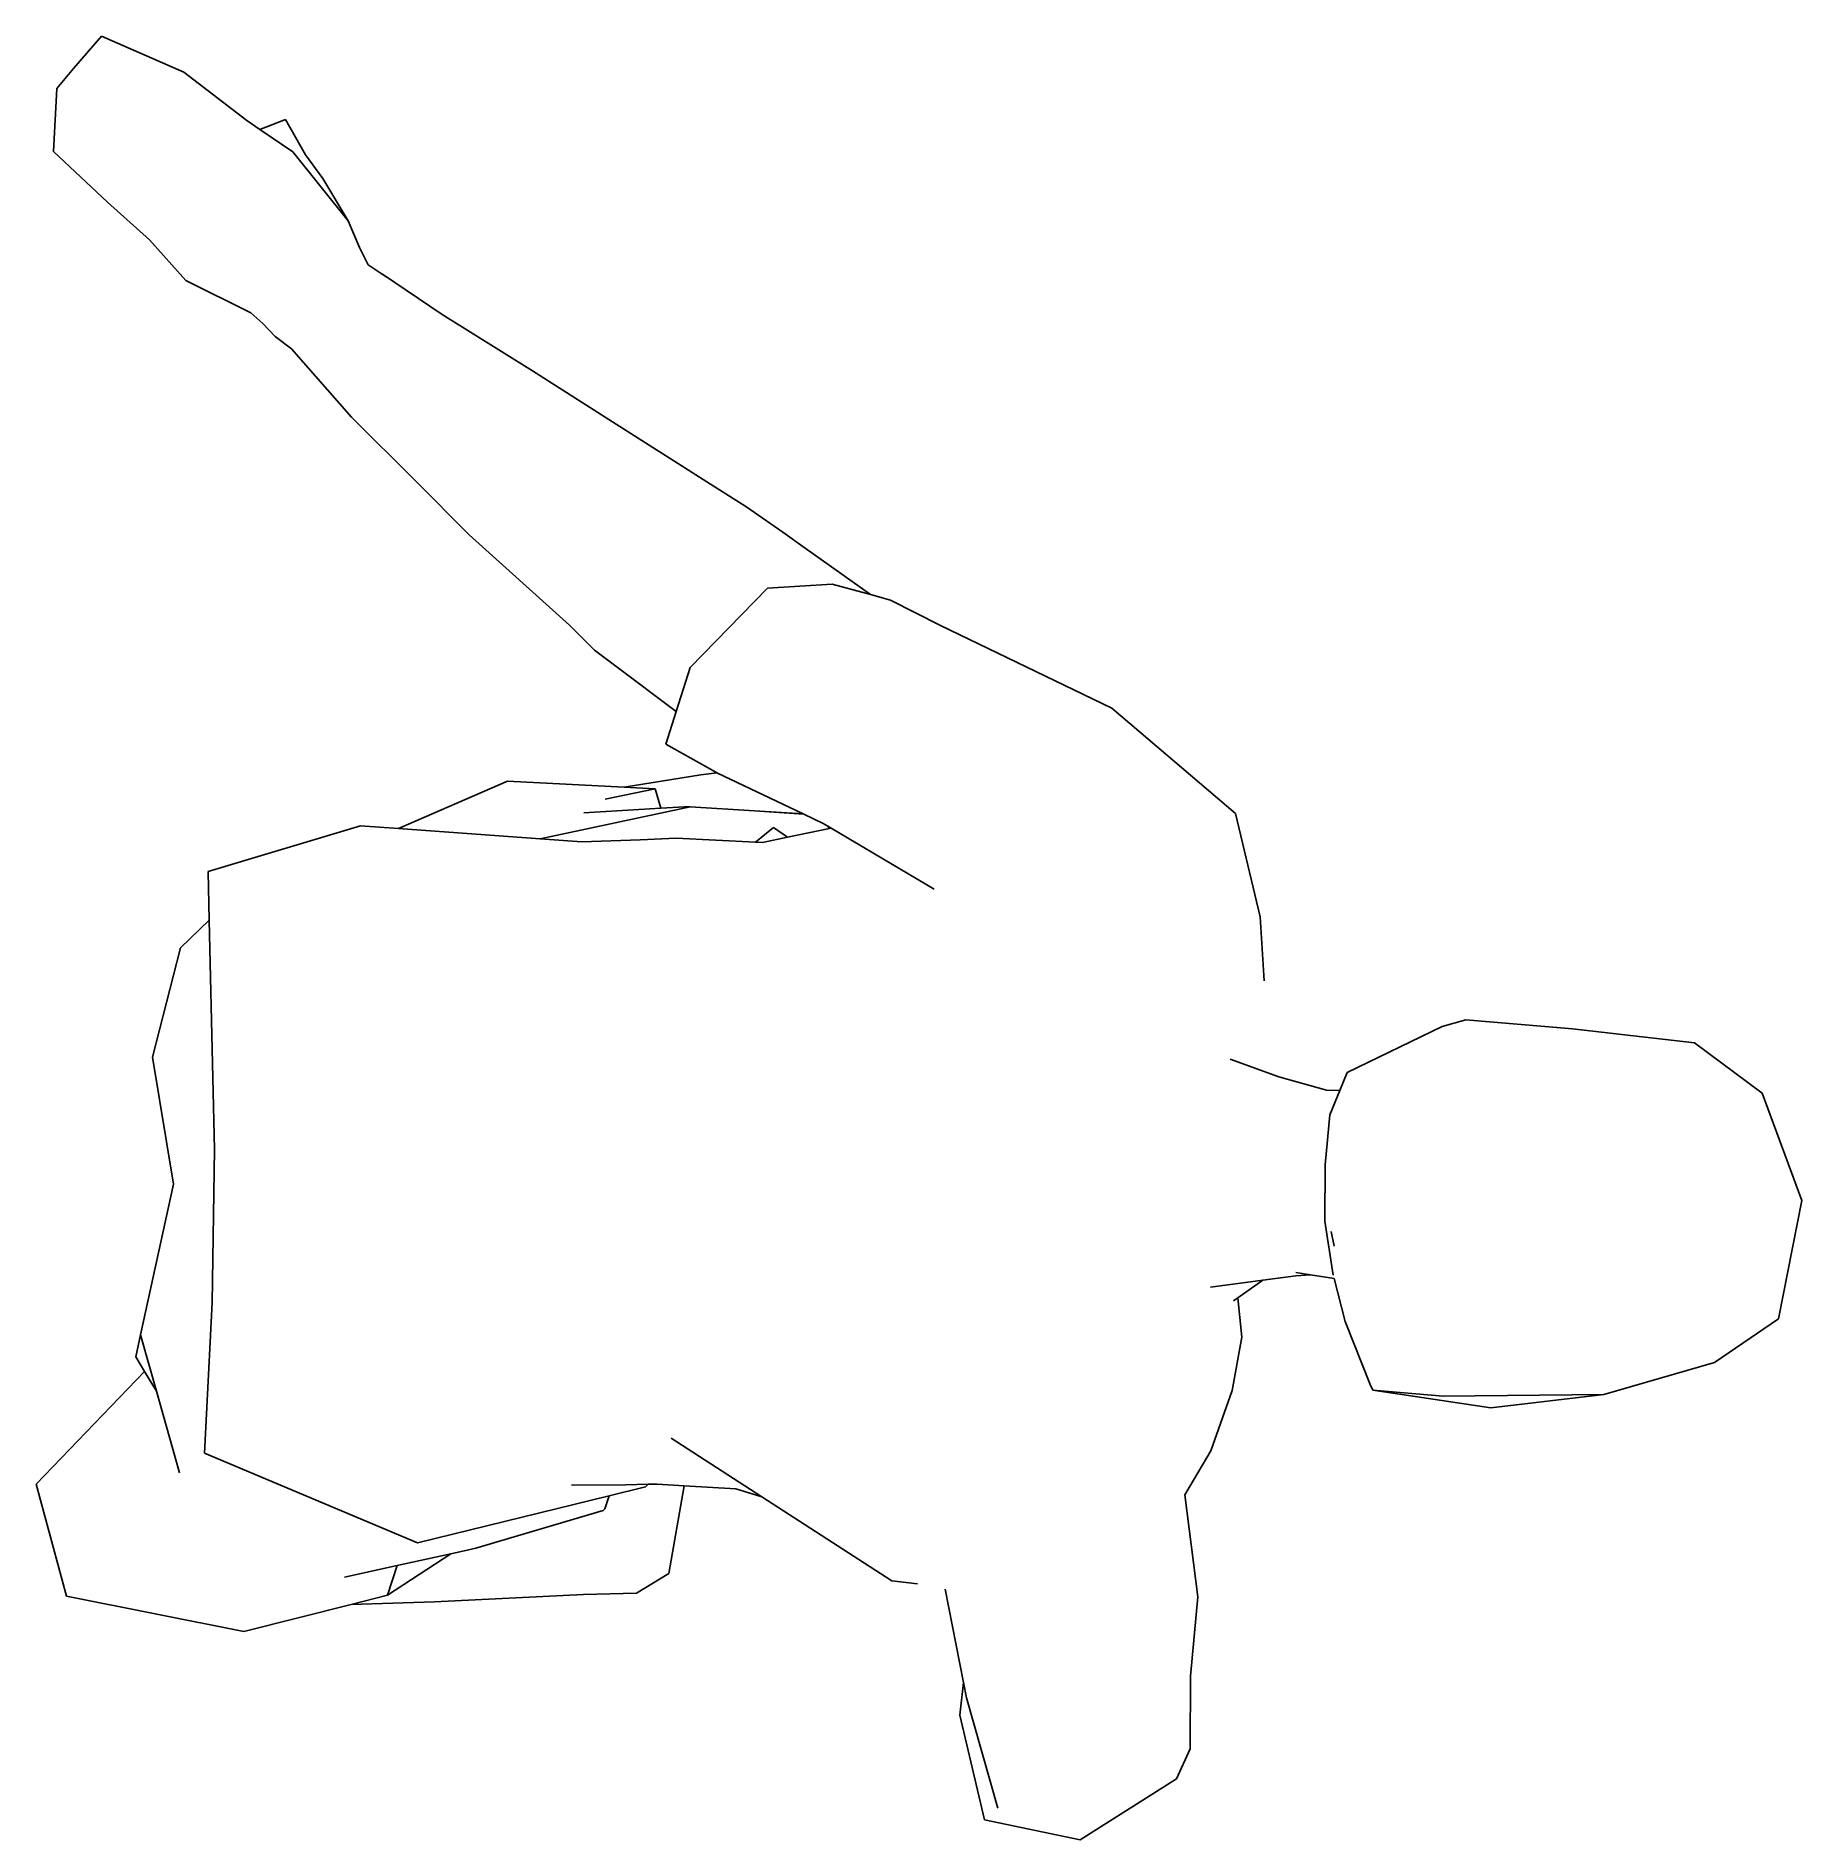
# Model space of a CAD drawing. Extents: x 0 to 0.559, y -0.113 to 0.459.
import ezdxf

# ---------------------------------------------------------------- set-up
doc = ezdxf.new("R2010")
doc.units = 0
doc.header["$MEASUREMENT"] = 0

msp = doc.modelspace()

# ---------------------------------------------------------------- linework, layer by layer
for p, q in [((0.01188, 0.44859), (0.02068, 0.45888)), ((0.04679, 0.44746), (0.02068, 0.45888)), ((0.01188, 0.44859), (0.00654, 0.44223)), ((0.06675, 0.43208), (0.04679, 0.44746)), ((0.00654, 0.44223), (0.0055, 0.42228)), ((0.07086, 0.4293), (0.06675, 0.43208)), ((0.07897, 0.43248), (0.07086, 0.4293)), ((0.08131, 0.42225), (0.07086, 0.4293)), ((0.07897, 0.43248), (0.08531, 0.42127)), ((0.02261, 0.40628), (0.0055, 0.42228)), ((0.09888, 0.40032), (0.08131, 0.42225)), ((0.09079, 0.41378), (0.08531, 0.42127)), ((0.09079, 0.41378), (0.09888, 0.40032)), ((0.03593, 0.39435), (0.02261, 0.40628)), ((0.09888, 0.40032), (0.10239, 0.39188)), ((0.04739, 0.38142), (0.03593, 0.39435)), ((0.10514, 0.38642), (0.10239, 0.39188)), ((0.11089, 0.38259), (0.10514, 0.38642)), ((0.12867, 0.37064), (0.10969, 0.38339)), ((0.06797, 0.37115), (0.04739, 0.38142)), ((0.07179, 0.36776), (0.06797, 0.37115)), ((0.0757, 0.36366), (0.07179, 0.36776)), ((0.12867, 0.37064), (0.1572, 0.3528)), ((0.08088, 0.35979), (0.0757, 0.36366)), ((0.09986, 0.33815), (0.08088, 0.35979)), ((0.1572, 0.3528), (0.1814, 0.33743)), ((0.09986, 0.33815), (0.12005, 0.31802)), ((0.1814, 0.33743), (0.21241, 0.31762)), ((0.12005, 0.31802), (0.13714, 0.3008)), ((0.22478, 0.30982), (0.21241, 0.31762)), ((0.23652, 0.30166), (0.22478, 0.30982)), ((0.13714, 0.3008), (0.16899, 0.27222)), ((0.23652, 0.30166), (0.24358, 0.2966)), ((0.26429, 0.28189), (0.24358, 0.2966)), ((0.23169, 0.28398), (0.20712, 0.25886)), ((0.23169, 0.28398), (0.25212, 0.28522)), ((0.26429, 0.28189), (0.25212, 0.28522)), ((0.27062, 0.28016), (0.26429, 0.28189)), ((0.28643, 0.27211), (0.27062, 0.28016)), ((0.16899, 0.27222), (0.1769, 0.26435)), ((0.34073, 0.24597), (0.28643, 0.27211)), ((0.18363, 0.25923), (0.1769, 0.26435)), ((0.18363, 0.25923), (0.20275, 0.24488)), ((0.20275, 0.24488), (0.20712, 0.25886)), ((0.37985, 0.21252), (0.34073, 0.24597)), ((0.19951, 0.23451), (0.20275, 0.24488)), ((0.21534, 0.2256), (0.19951, 0.23451)), ((0.21055, 0.22477), (0.18626, 0.2209)), ((0.2156, 0.22547), (0.21055, 0.22477)), ((0.2156, 0.22547), (0.21534, 0.2256)), ((0.24296, 0.21242), (0.2156, 0.22547)), ((0.11481, 0.20778), (0.14936, 0.22279)), ((0.18626, 0.2209), (0.14936, 0.22279)), ((0.18025, 0.21714), (0.19606, 0.22038)), ((0.19603, 0.2204), (0.18626, 0.2209)), ((0.19611, 0.22039), (0.19792, 0.21422)), ((0.20567, 0.21438), (0.15965, 0.20451)), ((0.19792, 0.21422), (0.17344, 0.21273)), ((0.20537, 0.21468), (0.19792, 0.21422)), ((0.20537, 0.21468), (0.20716, 0.21468)), ((0.20567, 0.21438), (0.20716, 0.21468)), ((0.20716, 0.21468), (0.22751, 0.21335)), ((0.24296, 0.21242), (0.22751, 0.21335)), ((0.22751, 0.21335), (0.24317, 0.21232)), ((0.24317, 0.21232), (0.24296, 0.21242)), ((0.24926, 0.20942), (0.24317, 0.21232)), ((0.37985, 0.21252), (0.38773, 0.17982)), ((0.10277, 0.20866), (0.05446, 0.19422)), ((0.10277, 0.20866), (0.11481, 0.20778)), ((0.11481, 0.20778), (0.15965, 0.20451)), ((0.23354, 0.20811), (0.22789, 0.20345)), ((0.23354, 0.20811), (0.23795, 0.20501)), ((0.23795, 0.20501), (0.25125, 0.20781)), ((0.25079, 0.20851), (0.24926, 0.20942)), ((0.25125, 0.20781), (0.25079, 0.20851)), ((0.25178, 0.20792), (0.25079, 0.20851)), ((0.25125, 0.20781), (0.25178, 0.20792)), ((0.28441, 0.18856), (0.25178, 0.20792)), ((0.15965, 0.20451), (0.1729, 0.20354)), ((0.1729, 0.20354), (0.19136, 0.20419)), ((0.19136, 0.20419), (0.20273, 0.20472)), ((0.22789, 0.20345), (0.20273, 0.20472)), ((0.23007, 0.20335), (0.22789, 0.20345)), ((0.23007, 0.20335), (0.23795, 0.20501)), ((0.05482, 0.17872), (0.05446, 0.19422)), ((0.04579, 0.16997), (0.05482, 0.17872)), ((0.05653, 0.1061), (0.05482, 0.17872)), ((0.38892, 0.15957), (0.38773, 0.17982)), ((0.03692, 0.13532), (0.04579, 0.16997)), ((0.41531, 0.13047), (0.44537, 0.14508)), ((0.44537, 0.14508), (0.45289, 0.14714)), ((0.45289, 0.14714), (0.48668, 0.14431)), ((0.48668, 0.14431), (0.52532, 0.13989)), ((0.52532, 0.13989), (0.54669, 0.12394)), ((0.03692, 0.13532), (0.04351, 0.09509)), ((0.39357, 0.12907), (0.37816, 0.13471)), ((0.39357, 0.12907), (0.40875, 0.12487)), ((0.41299, 0.12483), (0.41531, 0.13047)), ((0.41299, 0.12483), (0.40875, 0.12487)), ((0.41299, 0.12483), (0.4098, 0.11706)), ((0.54669, 0.12394), (0.55929, 0.08993)), ((0.40828, 0.1012), (0.4098, 0.11706)), ((0.05577, 0.05758), (0.05653, 0.1061)), ((0.40817, 0.08334), (0.40828, 0.1012)), ((0.04351, 0.09509), (0.0331, 0.04739)), ((0.55929, 0.08993), (0.55193, 0.05248)), ((0.41085, 0.06632), (0.40817, 0.08334)), ((0.41017, 0.08008), (0.41115, 0.07544)), ((0.37194, 0.06252), (0.38855, 0.06468)), ((0.38063, 0.05908), (0.38855, 0.06468)), ((0.38855, 0.06468), (0.39904, 0.06604)), ((0.40363, 0.06636), (0.399, 0.06709)), ((0.39904, 0.06604), (0.40363, 0.06636)), ((0.41113, 0.06519), (0.40363, 0.06636)), ((0.41113, 0.06519), (0.41461, 0.05156)), ((0.05577, 0.05758), (0.05338, 0.00984)), ((0.37924, 0.0581), (0.38063, 0.05908)), ((0.3819, 0.04659), (0.38063, 0.05908)), ((0.41461, 0.05156), (0.42256, 0.03161)), ((0.55193, 0.05248), (0.53156, 0.03862)), ((0.0331, 0.04739), (0.03159, 0.04042)), ((0.03811, 0.02953), (0.0331, 0.04739)), ((0.37885, 0.02968), (0.3819, 0.04659)), ((0.03159, 0.04042), (0.03438, 0.03575)), ((0, 0), (0.03438, 0.03575)), ((0.03438, 0.03575), (0.03811, 0.02953)), ((0.49652, 0.0285), (0.53156, 0.03862)), ((0.04537, 0.00362), (0.03811, 0.02953)), ((0.37885, 0.02968), (0.37207, 0.01058)), ((0.42257, 0.03158), (0.42336, 0.02982)), ((0.42336, 0.02982), (0.46077, 0.02424)), ((0.44569, 0.0279), (0.42336, 0.02982)), ((0.44569, 0.0279), (0.49652, 0.0285)), ((0.46077, 0.02424), (0.49652, 0.0285)), ((0.20113, 0.01459), (0.22988, -0.00399)), ((0.05338, 0.00984), (0.12079, -0.01853)), ((0.37207, 0.01058), (0.36383, -0.00338)), ((0, 0), (0.00966, -0.03547)), ((0.19668, 0.00005), (0.19386, 0)), ((0.19668, 0.00005), (0.20528, -0.00046)), ((0.12079, -0.01853), (0.18156, -0.00361)), ((0.18674, -0.00015), (0.16956, -0.00029)), ((0.18009, -0.00777), (0.18156, -0.00361)), ((0.18156, -0.00361), (0.19297, -0.00081)), ((0.19386, 0), (0.18674, -0.00015)), ((0.19297, -0.00081), (0.19386, 0)), ((0.20528, -0.00046), (0.20044, -0.02827)), ((0.20528, -0.00046), (0.22167, -0.00145)), ((0.22988, -0.00399), (0.22167, -0.00145)), ((0.22988, -0.00399), (0.27109, -0.03062)), ((0.36383, -0.00338), (0.36795, -0.03562)), ((0.1796, -0.00834), (0.13933, -0.02019)), ((0.1796, -0.00834), (0.18009, -0.00777)), ((0.11133, -0.03517), (0.1314, -0.02201)), ((0.1144, -0.02577), (0.1314, -0.02201)), ((0.1314, -0.02201), (0.13657, -0.02087)), ((0.13933, -0.02019), (0.13657, -0.02087)), ((0.09769, -0.02945), (0.1144, -0.02577)), ((0.1144, -0.02577), (0.11133, -0.03517)), ((0.20044, -0.02827), (0.19013, -0.03451)), ((0.27921, -0.0315), (0.27109, -0.03062)), ((0.29373, -0.06278), (0.2879, -0.03325)), ((0.06577, -0.04668), (0.00966, -0.03547)), ((0.09978, -0.03809), (0.06577, -0.04668)), ((0.11133, -0.03517), (0.09978, -0.03809)), ((0.09978, -0.03809), (0.1262, -0.03726)), ((0.1262, -0.03726), (0.1734, -0.03487)), ((0.1734, -0.03487), (0.19013, -0.03451)), ((0.36565, -0.06076), (0.36795, -0.03562)), ((0.29373, -0.06278), (0.29256, -0.07314)), ((0.29469, -0.06767), (0.29373, -0.06278)), ((0.36556, -0.08381), (0.36565, -0.06076)), ((0.29469, -0.06767), (0.30459, -0.10265)), ((0.29256, -0.07314), (0.30039, -0.10629)), ((0.36556, -0.08381), (0.36118, -0.0933)), ((0.36118, -0.0933), (0.33065, -0.11267)), ((0.30039, -0.10629), (0.33065, -0.11267))]:
    msp.add_line(p, q)

doc.saveas('drawing.dxf')
